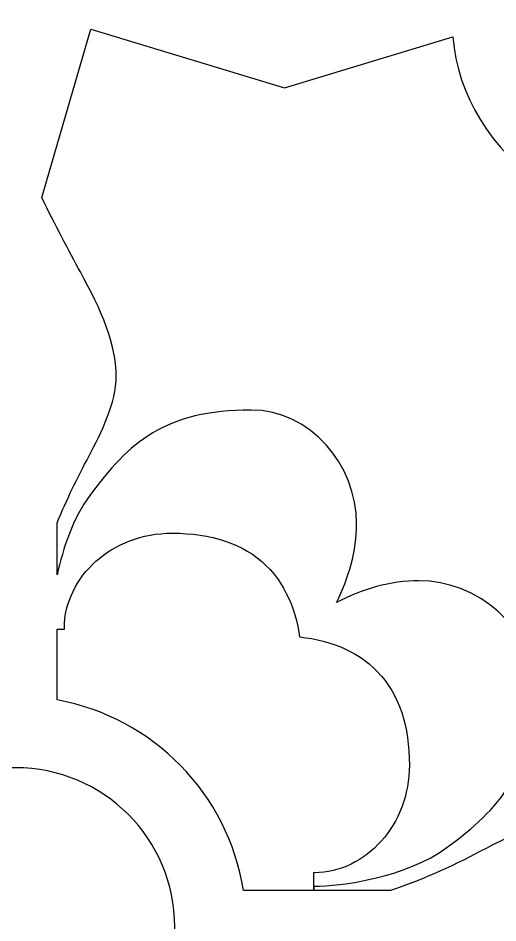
# Model space of a CAD drawing. Header units: centimetres. Extents: x 21.2 to 27, y -9 to 9.
# Drawn here: x 22.782 to 23.446, y -1.233 to 0.019 of the extents above; entities that cross this region are included whole.
import ezdxf

# ---------------------------------------------------------------- set-up
doc = ezdxf.new("R2010")
doc.units = ezdxf.units.CM
doc.header["$MEASUREMENT"] = 0
doc.layers.add('layer 1', color=7, linetype='Continuous')

msp = doc.modelspace()

# ---------------------------------------------------------------- linework, layer by layer
at = {"layer": 'layer 1', "color": 250}
for points, knots in [([(21.19047, -9.00019), (21.19047, -9.00019), (21.19047, -7.7491), (21.19047, -7.7491), (21.19047, -7.7491), (21.19047, -7.7491), (21.19047, -7.63661), (21.19047, -7.63661), (21.19047, -7.63661), (21.19047, -7.63661), (21.19047, -7.23319), (21.19047, -7.23319), (21.19047, -7.23319), (21.19047, -7.23319), (21.19047, -7.03897), (21.19047, -7.03897), (21.19047, -7.03897), (21.19047, -7.03897), (21.19047, -5.26695), (21.19047, -5.26695), (21.19047, -5.26695), (21.19047, -5.26695), (21.19047, -5.15446), (21.19047, -5.15446), (21.19047, -5.15446), (21.19047, -5.15446), (21.19047, -4.75104), (21.19047, -4.75104), (21.19047, -4.75104), (21.19047, -4.75104), (21.19047, -4.55682), (21.19047, -4.55682), (21.19047, -4.55682), (21.19047, -4.55682), (21.19047, -2.7848), (21.19047, -2.7848), (21.19047, -2.7848), (21.19047, -2.7848), (21.19047, -2.67231), (21.19047, -2.67231), (21.19047, -2.67231), (21.19047, -2.67231), (21.19047, -2.26889), (21.19047, -2.26889), (21.19047, -2.26889), (21.19047, -2.26889), (21.19047, -2.07467), (21.19047, -2.07467), (21.19047, -2.07467), (21.19047, -2.07467), (21.19047, -0.30265), (21.19047, -0.30265), (21.19047, -0.30265), (21.19047, -0.30265), (21.19047, -0.19016), (21.19047, -0.19016), (21.19047, -0.19016), (21.19047, -0.19016), (21.19047, 0.21326), (21.19047, 0.21326), (21.19047, 0.21326), (21.19047, 0.21326), (21.19047, 0.40748), (21.19047, 0.40748), (21.19047, 0.40748), (21.19047, 0.40748), (21.19047, 2.1795), (21.19047, 2.1795), (21.19047, 2.1795), (21.19047, 2.1795), (21.19047, 2.29199), (21.19047, 2.29199), (21.19047, 2.29199), (21.19047, 2.29199), (21.19047, 2.69541), (21.19047, 2.69541), (21.19047, 2.69541), (21.19047, 2.69541), (21.19047, 2.88963), (21.19047, 2.88963), (21.19047, 2.88963), (21.19047, 2.88963), (21.19047, 4.66165), (21.19047, 4.66165), (21.19047, 4.66165), (21.19047, 4.66165), (21.19047, 4.77414), (21.19047, 4.77414), (21.19047, 4.77414), (21.19047, 4.77414), (21.19047, 5.17756), (21.19047, 5.17756), (21.19047, 5.17756), (21.19047, 5.17756), (21.19047, 5.37178), (21.19047, 5.37178), (21.19047, 5.37178), (21.19047, 5.37178), (21.19047, 7.1438), (21.19047, 7.1438), (21.19047, 7.1438), (21.19047, 7.1438), (21.19047, 7.25629), (21.19047, 7.25629), (21.19047, 7.25629), (21.19047, 7.25629), (21.19047, 7.65971), (21.19047, 7.65971), (21.19047, 7.65971), (21.19047, 7.65971), (21.19047, 7.85393), (21.19047, 7.85393), (21.19047, 7.85393), (21.19047, 7.85393), (21.19047, 9.00077), (21.19047, 9.00077), (21.19047, 9.00077), (21.19047, 9.00077), (22.06369, 9.00077), (22.06369, 9.00077), (22.06369, 9.00077), (22.06369, 9.00077), (22.26069, 9.00077), (22.26069, 9.00077), (22.26069, 9.00077), (22.26069, 9.00077), (22.75317, 9.00077), (22.75317, 9.00077), (22.75317, 9.00077), (22.75317, 9.00077), (22.83643, 9.00077), (22.83643, 9.00077), (22.83643, 9.00077), (22.83643, 9.00077), (23.30109, 9.00077), (23.30109, 9.00077), (23.30109, 9.00077), (23.30109, 9.00077), (23.4937, 9.00077), (23.4937, 9.00077), (23.4937, 9.00077), (23.4937, 9.00077), (24.69645, 9.00077), (24.69645, 9.00077), (24.69645, 9.00077), (24.69645, 9.00077), (24.89344, 9.00077), (24.89344, 9.00077), (24.89344, 9.00077), (24.89344, 9.00077), (25.38592, 9.00077), (25.38592, 9.00077), (25.38592, 9.00077), (25.38592, 9.00077), (25.46919, 9.00077), (25.46919, 9.00077), (25.46919, 9.00077), (25.46919, 9.00077), (25.93384, 9.00077), (25.93384, 9.00077), (25.93384, 9.00077), (25.93384, 9.00077), (26.12645, 9.00077), (26.12645, 9.00077), (26.12645, 9.00077), (26.12645, 9.00077), (26.99977, 9.00077), (26.99977, 9.00077), (26.99977, 9.00077), (26.99977, 9.00077), (26.99977, 7.78696), (26.99977, 7.78696), (26.99977, 7.78696), (26.99977, 7.78696), (26.99977, 7.67444), (26.99977, 7.67444), (26.99977, 7.67444), (26.99977, 7.67444), (26.99977, 7.27121), (26.99977, 7.27121), (26.99977, 7.27121), (26.99977, 7.27121), (26.99977, 7.0909), (26.99977, 7.0909), (26.99977, 7.0909), (26.99977, 7.0909), (26.99977, 5.25821), (26.99977, 5.25821), (26.99977, 5.25821), (26.99977, 5.25821), (26.99977, 5.1457), (26.99977, 5.1457), (26.99977, 5.1457), (26.99977, 5.1457), (26.99977, 4.74247), (26.99977, 4.74247), (26.99977, 4.74247), (26.99977, 4.74247), (26.99977, 4.56216), (26.99977, 4.56216), (26.99977, 4.56216), (26.99977, 4.56216), (26.99977, 2.79003), (26.99977, 2.79003), (26.99977, 2.79003), (26.99977, 2.79003), (26.99977, 2.67751), (26.99977, 2.67751), (26.99977, 2.67751), (26.99977, 2.67751), (26.99977, 2.27429), (26.99977, 2.27429), (26.99977, 2.27429), (26.99977, 2.27429), (26.99977, 2.09398), (26.99977, 2.09398), (26.99977, 2.09398), (26.99977, 2.09398), (26.99977, 0.32184), (26.99977, 0.32184), (26.99977, 0.32184), (26.99977, 0.32184), (26.99977, 0.20933), (26.99977, 0.20933), (26.99977, 0.20933), (26.99977, 0.20933), (26.99977, -0.1939), (26.99977, -0.1939), (26.99977, -0.1939), (26.99977, -0.1939), (26.99977, -0.37421), (26.99977, -0.37421), (26.99977, -0.37421), (26.99977, -0.37421), (26.99977, -2.14634), (26.99977, -2.14634), (26.99977, -2.14634), (26.99977, -2.14634), (26.99977, -2.25886), (26.99977, -2.25886), (26.99977, -2.25886), (26.99977, -2.25886), (26.99977, -2.66208), (26.99977, -2.66208), (26.99977, -2.66208), (26.99977, -2.66208), (26.99977, -2.84239), (26.99977, -2.84239), (26.99977, -2.84239), (26.99977, -2.84239), (26.99977, -4.61452), (26.99977, -4.61452), (26.99977, -4.61452), (26.99977, -4.61452), (26.99977, -4.72704), (26.99977, -4.72704), (26.99977, -4.72704), (26.99977, -4.72704), (26.99977, -5.13027), (26.99977, -5.13027), (26.99977, -5.13027), (26.99977, -5.13027), (26.99977, -5.31058), (26.99977, -5.31058), (26.99977, -5.31058), (26.99977, -5.31058), (26.99977, -7.08271), (26.99977, -7.08271), (26.99977, -7.08271), (26.99977, -7.08271), (26.99977, -7.19522), (26.99977, -7.19522), (26.99977, -7.19522), (26.99977, -7.19522), (26.99977, -7.59845), (26.99977, -7.59845), (26.99977, -7.59845), (26.99977, -7.59845), (26.99977, -7.77876), (26.99977, -7.77876), (26.99977, -7.77876), (26.99977, -7.77876), (26.99977, -9.00019), (26.99977, -9.00019), (26.99977, -9.00019), (26.99977, -9.00019), (26.12655, -9.00019), (26.12655, -9.00019), (26.12655, -9.00019), (26.12655, -9.00019), (25.92852, -9.00019), (25.92852, -9.00019), (25.92852, -9.00019), (25.92852, -9.00019), (25.46919, -9.00019), (25.46919, -9.00019), (25.46919, -9.00019), (25.46919, -9.00019), (25.38592, -9.00019), (25.38592, -9.00019), (25.38592, -9.00019), (25.38592, -9.00019), (24.89003, -9.00019), (24.89003, -9.00019), (24.89003, -9.00019), (24.89003, -9.00019), (24.69651, -9.00019), (24.69651, -9.00019), (24.69651, -9.00019), (24.69651, -9.00019), (23.4938, -9.00019), (23.4938, -9.00019), (23.4938, -9.00019), (23.4938, -9.00019), (23.29577, -9.00019), (23.29577, -9.00019), (23.29577, -9.00019), (23.29577, -9.00019), (22.83643, -9.00019), (22.83643, -9.00019), (22.83643, -9.00019), (22.83643, -9.00019), (22.75317, -9.00019), (22.75317, -9.00019), (22.75317, -9.00019), (22.75317, -9.00019), (22.25728, -9.00019), (22.25728, -9.00019), (22.25728, -9.00019), (22.25728, -9.00019), (22.06376, -9.00019), (22.06376, -9.00019), (22.06376, -9.00019), (22.06376, -9.00019), (21.19047, -9.00019), (21.19047, -9.00019)], [0, 0, 0, 0, 0.0117647, 0.0117647, 0.0117647, 0.0117647, 0.0235294, 0.0235294, 0.0235294, 0.0235294, 0.0352941, 0.0352941, 0.0352941, 0.0352941, 0.0470588, 0.0470588, 0.0470588, 0.0470588, 0.0588235, 0.0588235, 0.0588235, 0.0588235, 0.0705882, 0.0705882, 0.0705882, 0.0705882, 0.0823529, 0.0823529, 0.0823529, 0.0823529, 0.0941176, 0.0941176, 0.0941176, 0.0941176, 0.1058824, 0.1058824, 0.1058824, 0.1058824, 0.1176471, 0.1176471, 0.1176471, 0.1176471, 0.1294118, 0.1294118, 0.1294118, 0.1294118, 0.1411765, 0.1411765, 0.1411765, 0.1411765, 0.1529412, 0.1529412, 0.1529412, 0.1529412, 0.1647059, 0.1647059, 0.1647059, 0.1647059, 0.1764706, 0.1764706, 0.1764706, 0.1764706, 0.1882353, 0.1882353, 0.1882353, 0.1882353, 0.2, 0.2, 0.2, 0.2, 0.2117647, 0.2117647, 0.2117647, 0.2117647, 0.2235294, 0.2235294, 0.2235294, 0.2235294, 0.2352941, 0.2352941, 0.2352941, 0.2352941, 0.2470588, 0.2470588, 0.2470588, 0.2470588, 0.2588235, 0.2588235, 0.2588235, 0.2588235, 0.2705882, 0.2705882, 0.2705882, 0.2705882, 0.2823529, 0.2823529, 0.2823529, 0.2823529, 0.2941176, 0.2941176, 0.2941176, 0.2941176, 0.3058824, 0.3058824, 0.3058824, 0.3058824, 0.3176471, 0.3176471, 0.3176471, 0.3176471, 0.3294118, 0.3294118, 0.3294118, 0.3294118, 0.3411765, 0.3411765, 0.3411765, 0.3411765, 0.3529412, 0.3529412, 0.3529412, 0.3529412, 0.3647059, 0.3647059, 0.3647059, 0.3647059, 0.3764706, 0.3764706, 0.3764706, 0.3764706, 0.3882353, 0.3882353, 0.3882353, 0.3882353, 0.4, 0.4, 0.4, 0.4, 0.4117647, 0.4117647, 0.4117647, 0.4117647, 0.4235294, 0.4235294, 0.4235294, 0.4235294, 0.4352941, 0.4352941, 0.4352941, 0.4352941, 0.4470588, 0.4470588, 0.4470588, 0.4470588, 0.4588235, 0.4588235, 0.4588235, 0.4588235, 0.4705882, 0.4705882, 0.4705882, 0.4705882, 0.4823529, 0.4823529, 0.4823529, 0.4823529, 0.4941176, 0.4941176, 0.4941176, 0.4941176, 0.5058824, 0.5058824, 0.5058824, 0.5058824, 0.5176471, 0.5176471, 0.5176471, 0.5176471, 0.5294118, 0.5294118, 0.5294118, 0.5294118, 0.5411765, 0.5411765, 0.5411765, 0.5411765, 0.5529412, 0.5529412, 0.5529412, 0.5529412, 0.5647059, 0.5647059, 0.5647059, 0.5647059, 0.5764706, 0.5764706, 0.5764706, 0.5764706, 0.5882353, 0.5882353, 0.5882353, 0.5882353, 0.6, 0.6, 0.6, 0.6, 0.6117647, 0.6117647, 0.6117647, 0.6117647, 0.6235294, 0.6235294, 0.6235294, 0.6235294, 0.6352941, 0.6352941, 0.6352941, 0.6352941, 0.6470588, 0.6470588, 0.6470588, 0.6470588, 0.6588235, 0.6588235, 0.6588235, 0.6588235, 0.6705882, 0.6705882, 0.6705882, 0.6705882, 0.6823529, 0.6823529, 0.6823529, 0.6823529, 0.6941176, 0.6941176, 0.6941176, 0.6941176, 0.7058824, 0.7058824, 0.7058824, 0.7058824, 0.7176471, 0.7176471, 0.7176471, 0.7176471, 0.7294118, 0.7294118, 0.7294118, 0.7294118, 0.7411765, 0.7411765, 0.7411765, 0.7411765, 0.7529412, 0.7529412, 0.7529412, 0.7529412, 0.7647059, 0.7647059, 0.7647059, 0.7647059, 0.7764706, 0.7764706, 0.7764706, 0.7764706, 0.7882353, 0.7882353, 0.7882353, 0.7882353, 0.8, 0.8, 0.8, 0.8, 0.8117647, 0.8117647, 0.8117647, 0.8117647, 0.8235294, 0.8235294, 0.8235294, 0.8235294, 0.8352941, 0.8352941, 0.8352941, 0.8352941, 0.8470588, 0.8470588, 0.8470588, 0.8470588, 0.8588235, 0.8588235, 0.8588235, 0.8588235, 0.8705882, 0.8705882, 0.8705882, 0.8705882, 0.8823529, 0.8823529, 0.8823529, 0.8823529, 0.8941176, 0.8941176, 0.8941176, 0.8941176, 0.9058824, 0.9058824, 0.9058824, 0.9058824, 0.9176471, 0.9176471, 0.9176471, 0.9176471, 0.9294118, 0.9294118, 0.9294118, 0.9294118, 0.9411765, 0.9411765, 0.9411765, 0.9411765, 0.9529412, 0.9529412, 0.9529412, 0.9529412, 0.9647059, 0.9647059, 0.9647059, 0.9647059, 0.9764706, 0.9764706, 0.9764706, 0.9764706, 1, 1, 1, 1]), ([(23.81558, -1.20807), (23.81558, -1.20807), (24.05313, -1.13865), (24.05313, -1.13865), (24.05313, -1.13865), (24.05313, -1.13865), (24.05313, -0.68733), (24.05313, -0.68733), (24.05313, -0.68733), (23.90784, -0.65796), (23.79538, -0.49848), (23.7876, -0.30282), (23.7876, -0.30282), (23.57159, -0.30032), (23.39594, -0.17033), (23.38362, -0.00689), (23.38362, -0.00689), (23.38362, -0.00689), (23.15074, -0.07775), (23.15074, -0.07775), (23.15074, -0.07775), (23.15074, -0.07775), (22.88314, 0.00368), (22.88314, 0.00368), (22.88314, 0.00368), (22.88314, 0.00368), (22.81506, -0.22927), (22.81506, -0.22927), (22.81506, -0.22927), (22.8336, -0.26713), (22.85285, -0.30363), (22.86842, -0.33231), (22.86842, -0.33231), (22.89759, -0.38478), (22.91799, -0.43289), (22.91799, -0.47664), (22.91799, -0.47664), (22.91799, -0.5131), (22.89759, -0.55393), (22.88008, -0.58746), (22.88008, -0.58746), (22.86468, -0.61647), (22.84929, -0.6474), (22.83643, -0.67946), (22.83643, -0.67946), (22.83643, -0.67946), (22.83643, -0.75155), (22.83643, -0.75155), (22.83643, -0.75155), (22.84433, -0.71443), (22.85832, -0.67263), (22.88155, -0.64141), (22.88155, -0.64141), (22.93549, -0.56849), (22.98505, -0.52331), (23.10464, -0.52331), (23.10464, -0.52331), (23.18629, -0.52331), (23.25043, -0.59911), (23.25043, -0.68078), (23.25043, -0.68078), (23.25043, -0.71773), (23.23968, -0.75588), (23.22264, -0.78967), (23.22264, -0.78967), (23.2576, -0.7712), (23.29762, -0.7594), (23.33633, -0.7594), (23.33633, -0.7594), (23.41801, -0.7594), (23.49381, -0.82354), (23.49381, -0.90519), (23.49381, -0.90519), (23.49381, -1.02478), (23.44862, -1.07433), (23.37571, -1.12828), (23.37571, -1.12828), (23.31886, -1.17057), (23.22699, -1.18224), (23.19199, -1.18224), (23.19199, -1.18224), (23.19199, -1.18224), (23.19199, -1.18791), (23.19199, -1.18791), (23.19199, -1.18791), (23.19199, -1.18791), (23.29714, -1.18791), (23.29714, -1.18791), (23.29714, -1.18791), (23.34369, -1.17332), (23.3886, -1.15153), (23.42965, -1.12974), (23.42965, -1.12974), (23.46319, -1.11224), (23.50402, -1.09184), (23.54048, -1.09184), (23.54048, -1.09184), (23.58423, -1.09184), (23.63234, -1.11224), (23.68481, -1.14141), (23.68481, -1.14141), (23.72045, -1.16075), (23.76818, -1.1858), (23.81558, -1.20807)], [0, 0, 0, 0, 0.037037, 0.037037, 0.037037, 0.037037, 0.0740741, 0.0740741, 0.0740741, 0.0740741, 0.1111111, 0.1111111, 0.1111111, 0.1111111, 0.1481481, 0.1481481, 0.1481481, 0.1481481, 0.1851852, 0.1851852, 0.1851852, 0.1851852, 0.2222222, 0.2222222, 0.2222222, 0.2222222, 0.2592593, 0.2592593, 0.2592593, 0.2592593, 0.2962963, 0.2962963, 0.2962963, 0.2962963, 0.3333333, 0.3333333, 0.3333333, 0.3333333, 0.3703704, 0.3703704, 0.3703704, 0.3703704, 0.4074074, 0.4074074, 0.4074074, 0.4074074, 0.4444444, 0.4444444, 0.4444444, 0.4444444, 0.4814815, 0.4814815, 0.4814815, 0.4814815, 0.5185185, 0.5185185, 0.5185185, 0.5185185, 0.5555556, 0.5555556, 0.5555556, 0.5555556, 0.5925926, 0.5925926, 0.5925926, 0.5925926, 0.6296296, 0.6296296, 0.6296296, 0.6296296, 0.6666667, 0.6666667, 0.6666667, 0.6666667, 0.7037037, 0.7037037, 0.7037037, 0.7037037, 0.7407407, 0.7407407, 0.7407407, 0.7407407, 0.7777778, 0.7777778, 0.7777778, 0.7777778, 0.8148148, 0.8148148, 0.8148148, 0.8148148, 0.8518519, 0.8518519, 0.8518519, 0.8518519, 0.8888889, 0.8888889, 0.8888889, 0.8888889, 0.9259259, 0.9259259, 0.9259259, 0.9259259, 1, 1, 1, 1]), ([(22.83643, -0.8264), (22.83643, -0.8264), (22.83643, -0.92435), (22.83643, -0.92435), (22.83643, -0.92435), (22.96887, -0.94853), (23.07278, -1.05446), (23.09399, -1.18791), (23.09399, -1.18791), (23.09399, -1.18791), (23.19071, -1.18791), (23.19071, -1.18791), (23.19071, -1.18791), (23.19071, -1.18791), (23.19071, -1.16345), (23.19071, -1.16345), (23.19071, -1.16345), (23.19071, -1.16345), (23.19249, -1.16345), (23.19249, -1.16345), (23.19249, -1.16345), (23.19249, -1.16345), (23.19865, -1.16326), (23.19865, -1.16326), (23.19865, -1.16326), (23.19865, -1.16326), (23.20526, -1.16267), (23.20526, -1.16267), (23.20526, -1.16267), (23.20526, -1.16267), (23.2118, -1.16169), (23.2118, -1.16169), (23.2118, -1.16169), (23.2118, -1.16169), (23.21824, -1.16034), (23.21824, -1.16034), (23.21824, -1.16034), (23.21824, -1.16034), (23.22458, -1.15864), (23.22458, -1.15864), (23.22458, -1.15864), (23.22458, -1.15864), (23.23081, -1.1566), (23.23081, -1.1566), (23.23081, -1.1566), (23.23081, -1.1566), (23.2369, -1.15422), (23.2369, -1.15422), (23.2369, -1.15422), (23.2369, -1.15422), (23.24286, -1.15153), (23.24286, -1.15153), (23.24286, -1.15153), (23.24286, -1.15153), (23.24866, -1.14853), (23.24866, -1.14853), (23.24866, -1.14853), (23.24866, -1.14853), (23.25433, -1.14523), (23.25433, -1.14523), (23.25433, -1.14523), (23.25433, -1.14523), (23.25982, -1.14165), (23.25982, -1.14165), (23.25982, -1.14165), (23.25982, -1.14165), (23.26514, -1.13779), (23.26514, -1.13779), (23.26514, -1.13779), (23.26514, -1.13779), (23.27028, -1.13366), (23.27028, -1.13366), (23.27028, -1.13366), (23.27028, -1.13366), (23.27524, -1.12928), (23.27524, -1.12928), (23.27524, -1.12928), (23.27524, -1.12928), (23.28001, -1.12464), (23.28001, -1.12464), (23.28001, -1.12464), (23.28001, -1.12464), (23.28458, -1.11976), (23.28458, -1.11976), (23.28458, -1.11976), (23.28458, -1.11976), (23.28894, -1.11464), (23.28894, -1.11464), (23.28894, -1.11464), (23.28894, -1.11464), (23.29308, -1.1093), (23.29308, -1.1093), (23.29308, -1.1093), (23.29308, -1.1093), (23.297, -1.10373), (23.297, -1.10373), (23.297, -1.10373), (23.297, -1.10373), (23.30069, -1.09795), (23.30069, -1.09795), (23.30069, -1.09795), (23.30069, -1.09795), (23.30413, -1.09196), (23.30413, -1.09196), (23.30413, -1.09196), (23.30413, -1.09196), (23.30732, -1.08577), (23.30732, -1.08577), (23.30732, -1.08577), (23.30732, -1.08577), (23.31026, -1.07938), (23.31026, -1.07938), (23.31026, -1.07938), (23.31026, -1.07938), (23.31292, -1.07281), (23.31292, -1.07281), (23.31292, -1.07281), (23.31292, -1.07281), (23.31531, -1.06606), (23.31531, -1.06606), (23.31531, -1.06606), (23.31531, -1.06606), (23.3174, -1.05914), (23.3174, -1.05914), (23.3174, -1.05914), (23.3174, -1.05914), (23.3192, -1.05206), (23.3192, -1.05206), (23.3192, -1.05206), (23.3192, -1.05206), (23.32069, -1.04483), (23.32069, -1.04483), (23.32069, -1.04483), (23.32069, -1.04483), (23.32186, -1.03745), (23.32186, -1.03745), (23.32186, -1.03745), (23.32186, -1.03745), (23.32271, -1.02994), (23.32271, -1.02994), (23.32271, -1.02994), (23.32271, -1.02994), (23.32323, -1.02232), (23.32323, -1.02232), (23.32323, -1.02232), (23.32323, -1.02232), (23.3234, -1.01467), (23.3234, -1.01467), (23.3234, -1.01467), (23.3234, -1.01467), (23.32324, -1.0046), (23.32324, -1.0046), (23.32324, -1.0046), (23.32324, -1.0046), (23.32275, -0.99488), (23.32275, -0.99488), (23.32275, -0.99488), (23.32275, -0.99488), (23.32194, -0.98542), (23.32194, -0.98542), (23.32194, -0.98542), (23.32194, -0.98542), (23.3208, -0.9762), (23.3208, -0.9762), (23.3208, -0.9762), (23.3208, -0.9762), (23.31931, -0.96721), (23.31931, -0.96721), (23.31931, -0.96721), (23.31931, -0.96721), (23.31749, -0.95847), (23.31749, -0.95847), (23.31749, -0.95847), (23.31749, -0.95847), (23.31531, -0.94996), (23.31531, -0.94996), (23.31531, -0.94996), (23.31531, -0.94996), (23.31278, -0.9417), (23.31278, -0.9417), (23.31278, -0.9417), (23.31278, -0.9417), (23.30989, -0.93368), (23.30989, -0.93368), (23.30989, -0.93368), (23.30989, -0.93368), (23.30663, -0.92593), (23.30663, -0.92593), (23.30663, -0.92593), (23.30663, -0.92593), (23.30301, -0.91844), (23.30301, -0.91844), (23.30301, -0.91844), (23.30301, -0.91844), (23.29903, -0.91123), (23.29903, -0.91123), (23.29903, -0.91123), (23.29903, -0.91123), (23.29467, -0.90431), (23.29467, -0.90431), (23.29467, -0.90431), (23.29467, -0.90431), (23.28997, -0.8977), (23.28997, -0.8977), (23.28997, -0.8977), (23.28997, -0.8977), (23.28493, -0.89142), (23.28493, -0.89142), (23.28493, -0.89142), (23.28493, -0.89142), (23.27956, -0.88547), (23.27956, -0.88547), (23.27956, -0.88547), (23.27956, -0.88547), (23.27387, -0.87987), (23.27387, -0.87987), (23.27387, -0.87987), (23.27387, -0.87987), (23.2679, -0.87462), (23.2679, -0.87462), (23.2679, -0.87462), (23.2679, -0.87462), (23.26166, -0.86974), (23.26166, -0.86974), (23.26166, -0.86974), (23.26166, -0.86974), (23.25517, -0.86521), (23.25517, -0.86521), (23.25517, -0.86521), (23.25517, -0.86521), (23.24845, -0.86105), (23.24845, -0.86105), (23.24845, -0.86105), (23.24845, -0.86105), (23.24152, -0.85724), (23.24152, -0.85724), (23.24152, -0.85724), (23.24152, -0.85724), (23.2344, -0.85377), (23.2344, -0.85377), (23.2344, -0.85377), (23.2344, -0.85377), (23.22709, -0.85064), (23.22709, -0.85064), (23.22709, -0.85064), (23.22709, -0.85064), (23.21962, -0.84784), (23.21962, -0.84784), (23.21962, -0.84784), (23.21962, -0.84784), (23.212, -0.84534), (23.212, -0.84534), (23.212, -0.84534), (23.212, -0.84534), (23.20423, -0.84315), (23.20423, -0.84315), (23.20423, -0.84315), (23.20423, -0.84315), (23.19632, -0.84125), (23.19632, -0.84125), (23.19632, -0.84125), (23.19632, -0.84125), (23.18827, -0.83962), (23.18827, -0.83962), (23.18827, -0.83962), (23.18827, -0.83962), (23.18009, -0.83826), (23.18009, -0.83826), (23.18009, -0.83826), (23.18009, -0.83826), (23.17178, -0.83715), (23.17178, -0.83715), (23.17178, -0.83715), (23.17178, -0.83715), (23.17154, -0.83712), (23.17154, -0.83712), (23.17154, -0.83712), (23.17154, -0.83712), (23.17055, -0.83086), (23.17055, -0.83086), (23.17055, -0.83086), (23.17055, -0.83086), (23.16897, -0.82271), (23.16897, -0.82271), (23.16897, -0.82271), (23.16897, -0.82271), (23.16712, -0.8147), (23.16712, -0.8147), (23.16712, -0.8147), (23.16712, -0.8147), (23.16498, -0.80683), (23.16498, -0.80683), (23.16498, -0.80683), (23.16498, -0.80683), (23.16253, -0.79911), (23.16253, -0.79911), (23.16253, -0.79911), (23.16253, -0.79911), (23.15977, -0.79155), (23.15977, -0.79155), (23.15977, -0.79155), (23.15977, -0.79155), (23.15668, -0.78414), (23.15668, -0.78414), (23.15668, -0.78414), (23.15668, -0.78414), (23.15325, -0.77692), (23.15325, -0.77692), (23.15325, -0.77692), (23.15325, -0.77692), (23.14948, -0.7699), (23.14948, -0.7699), (23.14948, -0.7699), (23.14948, -0.7699), (23.14534, -0.76308), (23.14534, -0.76308), (23.14534, -0.76308), (23.14534, -0.76308), (23.14084, -0.7565), (23.14084, -0.7565), (23.14084, -0.7565), (23.14084, -0.7565), (23.13598, -0.75016), (23.13598, -0.75016), (23.13598, -0.75016), (23.13598, -0.75016), (23.13074, -0.74409), (23.13074, -0.74409), (23.13074, -0.74409), (23.13074, -0.74409), (23.12514, -0.73831), (23.12514, -0.73831), (23.12514, -0.73831), (23.12514, -0.73831), (23.11918, -0.73285), (23.11918, -0.73285), (23.11918, -0.73285), (23.11918, -0.73285), (23.11289, -0.72773), (23.11289, -0.72773), (23.11289, -0.72773), (23.11289, -0.72773), (23.10627, -0.72295), (23.10627, -0.72295), (23.10627, -0.72295), (23.10627, -0.72295), (23.09932, -0.71852), (23.09932, -0.71852), (23.09932, -0.71852), (23.09932, -0.71852), (23.09208, -0.71447), (23.09208, -0.71447), (23.09208, -0.71447), (23.09208, -0.71447), (23.08455, -0.71078), (23.08455, -0.71078), (23.08455, -0.71078), (23.08455, -0.71078), (23.07675, -0.70747), (23.07675, -0.70747), (23.07675, -0.70747), (23.07675, -0.70747), (23.06869, -0.70452), (23.06869, -0.70452), (23.06869, -0.70452), (23.06869, -0.70452), (23.06037, -0.70195), (23.06037, -0.70195), (23.06037, -0.70195), (23.06037, -0.70195), (23.05181, -0.69973), (23.05181, -0.69973), (23.05181, -0.69973), (23.05181, -0.69973), (23.043, -0.69788), (23.043, -0.69788), (23.043, -0.69788), (23.043, -0.69788), (23.03395, -0.69637), (23.03395, -0.69637), (23.03395, -0.69637), (23.03395, -0.69637), (23.02465, -0.6952), (23.02465, -0.6952), (23.02465, -0.6952), (23.02465, -0.6952), (23.01511, -0.69437), (23.01511, -0.69437), (23.01511, -0.69437), (23.01511, -0.69437), (23.00532, -0.69388), (23.00532, -0.69388), (23.00532, -0.69388), (23.00532, -0.69388), (22.99516, -0.69372), (22.99516, -0.69372), (22.99516, -0.69372), (22.99516, -0.69372), (22.98751, -0.69389), (22.98751, -0.69389), (22.98751, -0.69389), (22.98751, -0.69389), (22.97989, -0.6944), (22.97989, -0.6944), (22.97989, -0.6944), (22.97989, -0.6944), (22.97238, -0.69525), (22.97238, -0.69525), (22.97238, -0.69525), (22.97238, -0.69525), (22.965, -0.69643), (22.965, -0.69643), (22.965, -0.69643), (22.965, -0.69643), (22.95777, -0.69792), (22.95777, -0.69792), (22.95777, -0.69792), (22.95777, -0.69792), (22.95069, -0.69971), (22.95069, -0.69971), (22.95069, -0.69971), (22.95069, -0.69971), (22.94377, -0.70181), (22.94377, -0.70181), (22.94377, -0.70181), (22.94377, -0.70181), (22.93702, -0.7042), (22.93702, -0.7042), (22.93702, -0.7042), (22.93702, -0.7042), (22.93045, -0.70686), (22.93045, -0.70686), (22.93045, -0.70686), (22.93045, -0.70686), (22.92406, -0.70979), (22.92406, -0.70979), (22.92406, -0.70979), (22.92406, -0.70979), (22.91788, -0.71299), (22.91788, -0.71299), (22.91788, -0.71299), (22.91788, -0.71299), (22.91188, -0.71643), (22.91188, -0.71643), (22.91188, -0.71643), (22.91188, -0.71643), (22.9061, -0.72011), (22.9061, -0.72011), (22.9061, -0.72011), (22.9061, -0.72011), (22.90053, -0.72403), (22.90053, -0.72403), (22.90053, -0.72403), (22.90053, -0.72403), (22.89518, -0.72818), (22.89518, -0.72818), (22.89518, -0.72818), (22.89518, -0.72818), (22.89007, -0.73253), (22.89007, -0.73253), (22.89007, -0.73253), (22.89007, -0.73253), (22.88518, -0.7371), (22.88518, -0.7371), (22.88518, -0.7371), (22.88518, -0.7371), (22.88055, -0.74187), (22.88055, -0.74187), (22.88055, -0.74187), (22.88055, -0.74187), (22.87616, -0.74683), (22.87616, -0.74683), (22.87616, -0.74683), (22.87616, -0.74683), (22.87203, -0.75197), (22.87203, -0.75197), (22.87203, -0.75197), (22.87203, -0.75197), (22.86817, -0.7573), (22.86817, -0.7573), (22.86817, -0.7573), (22.86817, -0.7573), (22.86459, -0.76279), (22.86459, -0.76279), (22.86459, -0.76279), (22.86459, -0.76279), (22.86129, -0.76845), (22.86129, -0.76845), (22.86129, -0.76845), (22.86129, -0.76845), (22.85829, -0.77426), (22.85829, -0.77426), (22.85829, -0.77426), (22.85829, -0.77426), (22.8556, -0.78021), (22.8556, -0.78021), (22.8556, -0.78021), (22.8556, -0.78021), (22.85322, -0.7863), (22.85322, -0.7863), (22.85322, -0.7863), (22.85322, -0.7863), (22.85117, -0.79253), (22.85117, -0.79253), (22.85117, -0.79253), (22.85117, -0.79253), (22.84947, -0.79887), (22.84947, -0.79887), (22.84947, -0.79887), (22.84947, -0.79887), (22.84812, -0.80532), (22.84812, -0.80532), (22.84812, -0.80532), (22.84812, -0.80532), (22.84715, -0.81186), (22.84715, -0.81186), (22.84715, -0.81186), (22.84715, -0.81186), (22.84655, -0.81847), (22.84655, -0.81847), (22.84655, -0.81847), (22.84655, -0.81847), (22.84637, -0.82462), (22.84637, -0.82462), (22.84637, -0.82462), (22.84637, -0.82462), (22.84637, -0.8264), (22.84637, -0.8264), (22.84637, -0.8264), (22.84637, -0.8264), (22.83643, -0.8264), (22.83643, -0.8264)], [0, 0, 0, 0, 0.0074627, 0.0074627, 0.0074627, 0.0074627, 0.0149254, 0.0149254, 0.0149254, 0.0149254, 0.0223881, 0.0223881, 0.0223881, 0.0223881, 0.0298507, 0.0298507, 0.0298507, 0.0298507, 0.0373134, 0.0373134, 0.0373134, 0.0373134, 0.0447761, 0.0447761, 0.0447761, 0.0447761, 0.0522388, 0.0522388, 0.0522388, 0.0522388, 0.0597015, 0.0597015, 0.0597015, 0.0597015, 0.0671642, 0.0671642, 0.0671642, 0.0671642, 0.0746269, 0.0746269, 0.0746269, 0.0746269, 0.0820896, 0.0820896, 0.0820896, 0.0820896, 0.0895522, 0.0895522, 0.0895522, 0.0895522, 0.0970149, 0.0970149, 0.0970149, 0.0970149, 0.1044776, 0.1044776, 0.1044776, 0.1044776, 0.1119403, 0.1119403, 0.1119403, 0.1119403, 0.119403, 0.119403, 0.119403, 0.119403, 0.1268657, 0.1268657, 0.1268657, 0.1268657, 0.1343284, 0.1343284, 0.1343284, 0.1343284, 0.141791, 0.141791, 0.141791, 0.141791, 0.1492537, 0.1492537, 0.1492537, 0.1492537, 0.1567164, 0.1567164, 0.1567164, 0.1567164, 0.1641791, 0.1641791, 0.1641791, 0.1641791, 0.1716418, 0.1716418, 0.1716418, 0.1716418, 0.1791045, 0.1791045, 0.1791045, 0.1791045, 0.1865672, 0.1865672, 0.1865672, 0.1865672, 0.1940299, 0.1940299, 0.1940299, 0.1940299, 0.2014925, 0.2014925, 0.2014925, 0.2014925, 0.2089552, 0.2089552, 0.2089552, 0.2089552, 0.2164179, 0.2164179, 0.2164179, 0.2164179, 0.2238806, 0.2238806, 0.2238806, 0.2238806, 0.2313433, 0.2313433, 0.2313433, 0.2313433, 0.238806, 0.238806, 0.238806, 0.238806, 0.2462687, 0.2462687, 0.2462687, 0.2462687, 0.2537313, 0.2537313, 0.2537313, 0.2537313, 0.261194, 0.261194, 0.261194, 0.261194, 0.2686567, 0.2686567, 0.2686567, 0.2686567, 0.2761194, 0.2761194, 0.2761194, 0.2761194, 0.2835821, 0.2835821, 0.2835821, 0.2835821, 0.2910448, 0.2910448, 0.2910448, 0.2910448, 0.2985075, 0.2985075, 0.2985075, 0.2985075, 0.3059701, 0.3059701, 0.3059701, 0.3059701, 0.3134328, 0.3134328, 0.3134328, 0.3134328, 0.3208955, 0.3208955, 0.3208955, 0.3208955, 0.3283582, 0.3283582, 0.3283582, 0.3283582, 0.3358209, 0.3358209, 0.3358209, 0.3358209, 0.3432836, 0.3432836, 0.3432836, 0.3432836, 0.3507463, 0.3507463, 0.3507463, 0.3507463, 0.358209, 0.358209, 0.358209, 0.358209, 0.3656716, 0.3656716, 0.3656716, 0.3656716, 0.3731343, 0.3731343, 0.3731343, 0.3731343, 0.380597, 0.380597, 0.380597, 0.380597, 0.3880597, 0.3880597, 0.3880597, 0.3880597, 0.3955224, 0.3955224, 0.3955224, 0.3955224, 0.4029851, 0.4029851, 0.4029851, 0.4029851, 0.4104478, 0.4104478, 0.4104478, 0.4104478, 0.4179104, 0.4179104, 0.4179104, 0.4179104, 0.4253731, 0.4253731, 0.4253731, 0.4253731, 0.4328358, 0.4328358, 0.4328358, 0.4328358, 0.4402985, 0.4402985, 0.4402985, 0.4402985, 0.4477612, 0.4477612, 0.4477612, 0.4477612, 0.4552239, 0.4552239, 0.4552239, 0.4552239, 0.4626866, 0.4626866, 0.4626866, 0.4626866, 0.4701493, 0.4701493, 0.4701493, 0.4701493, 0.4776119, 0.4776119, 0.4776119, 0.4776119, 0.4850746, 0.4850746, 0.4850746, 0.4850746, 0.4925373, 0.4925373, 0.4925373, 0.4925373, 0.5, 0.5, 0.5, 0.5, 0.5074627, 0.5074627, 0.5074627, 0.5074627, 0.5149254, 0.5149254, 0.5149254, 0.5149254, 0.5223881, 0.5223881, 0.5223881, 0.5223881, 0.5298507, 0.5298507, 0.5298507, 0.5298507, 0.5373134, 0.5373134, 0.5373134, 0.5373134, 0.5447761, 0.5447761, 0.5447761, 0.5447761, 0.5522388, 0.5522388, 0.5522388, 0.5522388, 0.5597015, 0.5597015, 0.5597015, 0.5597015, 0.5671642, 0.5671642, 0.5671642, 0.5671642, 0.5746269, 0.5746269, 0.5746269, 0.5746269, 0.5820896, 0.5820896, 0.5820896, 0.5820896, 0.5895522, 0.5895522, 0.5895522, 0.5895522, 0.5970149, 0.5970149, 0.5970149, 0.5970149, 0.6044776, 0.6044776, 0.6044776, 0.6044776, 0.6119403, 0.6119403, 0.6119403, 0.6119403, 0.619403, 0.619403, 0.619403, 0.619403, 0.6268657, 0.6268657, 0.6268657, 0.6268657, 0.6343284, 0.6343284, 0.6343284, 0.6343284, 0.641791, 0.641791, 0.641791, 0.641791, 0.6492537, 0.6492537, 0.6492537, 0.6492537, 0.6567164, 0.6567164, 0.6567164, 0.6567164, 0.6641791, 0.6641791, 0.6641791, 0.6641791, 0.6716418, 0.6716418, 0.6716418, 0.6716418, 0.6791045, 0.6791045, 0.6791045, 0.6791045, 0.6865672, 0.6865672, 0.6865672, 0.6865672, 0.6940299, 0.6940299, 0.6940299, 0.6940299, 0.7014925, 0.7014925, 0.7014925, 0.7014925, 0.7089552, 0.7089552, 0.7089552, 0.7089552, 0.7164179, 0.7164179, 0.7164179, 0.7164179, 0.7238806, 0.7238806, 0.7238806, 0.7238806, 0.7313433, 0.7313433, 0.7313433, 0.7313433, 0.738806, 0.738806, 0.738806, 0.738806, 0.7462687, 0.7462687, 0.7462687, 0.7462687, 0.7537313, 0.7537313, 0.7537313, 0.7537313, 0.761194, 0.761194, 0.761194, 0.761194, 0.7686567, 0.7686567, 0.7686567, 0.7686567, 0.7761194, 0.7761194, 0.7761194, 0.7761194, 0.7835821, 0.7835821, 0.7835821, 0.7835821, 0.7910448, 0.7910448, 0.7910448, 0.7910448, 0.7985075, 0.7985075, 0.7985075, 0.7985075, 0.8059701, 0.8059701, 0.8059701, 0.8059701, 0.8134328, 0.8134328, 0.8134328, 0.8134328, 0.8208955, 0.8208955, 0.8208955, 0.8208955, 0.8283582, 0.8283582, 0.8283582, 0.8283582, 0.8358209, 0.8358209, 0.8358209, 0.8358209, 0.8432836, 0.8432836, 0.8432836, 0.8432836, 0.8507463, 0.8507463, 0.8507463, 0.8507463, 0.858209, 0.858209, 0.858209, 0.858209, 0.8656716, 0.8656716, 0.8656716, 0.8656716, 0.8731343, 0.8731343, 0.8731343, 0.8731343, 0.880597, 0.880597, 0.880597, 0.880597, 0.8880597, 0.8880597, 0.8880597, 0.8880597, 0.8955224, 0.8955224, 0.8955224, 0.8955224, 0.9029851, 0.9029851, 0.9029851, 0.9029851, 0.9104478, 0.9104478, 0.9104478, 0.9104478, 0.9179104, 0.9179104, 0.9179104, 0.9179104, 0.9253731, 0.9253731, 0.9253731, 0.9253731, 0.9328358, 0.9328358, 0.9328358, 0.9328358, 0.9402985, 0.9402985, 0.9402985, 0.9402985, 0.9477612, 0.9477612, 0.9477612, 0.9477612, 0.9552239, 0.9552239, 0.9552239, 0.9552239, 0.9626866, 0.9626866, 0.9626866, 0.9626866, 0.9701493, 0.9701493, 0.9701493, 0.9701493, 0.9776119, 0.9776119, 0.9776119, 0.9776119, 0.9850746, 0.9850746, 0.9850746, 0.9850746, 1, 1, 1, 1]), ([(22.55853, -1.23837), (22.55853, -1.11678), (22.65715, -1.01817), (22.77874, -1.01817), (22.77874, -1.01817), (22.90034, -1.01817), (22.99895, -1.11678), (22.99895, -1.23837), (22.99895, -1.23837), (22.99895, -1.35997), (22.90034, -1.45858), (22.77874, -1.45858), (22.77874, -1.45858), (22.65715, -1.45858), (22.55853, -1.35997), (22.55853, -1.23837)], [0, 0, 0, 0, 0.2, 0.2, 0.2, 0.2, 0.4, 0.4, 0.4, 0.4, 0.6, 0.6, 0.6, 0.6, 1, 1, 1, 1])]:
    msp.add_open_spline(points, degree=3, knots=knots, dxfattribs=at)

doc.saveas('drawing.dxf')
